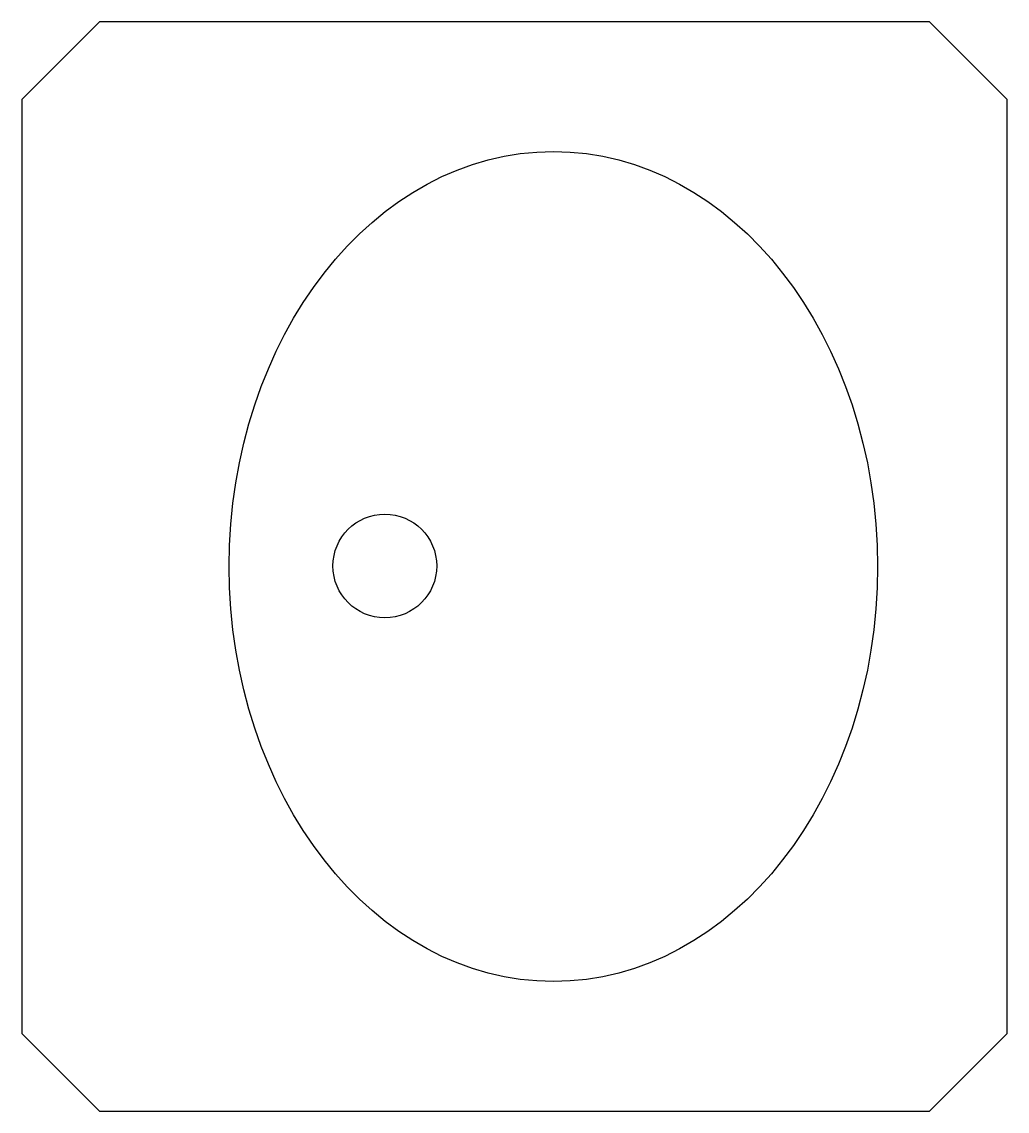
# Model space of a CAD drawing. Extents: x 0 to 19, y -10.5 to 10.5.
import ezdxf

# ---------------------------------------------------------------- set-up
doc = ezdxf.new("R2010")
doc.units = 0
doc.layers.get('0').update_dxf_attribs({"linetype": 'CONTINUOUS'})

# ---------------------------------------------------------------- blocks, each defined once
blk = doc.blocks.new('ELLIPSE')
at = {"color": 0}
blk.add_circle((0.5, 0.5), 0.5, dxfattribs=at)

msp = doc.modelspace()

# ---------------------------------------------------------------- linework, layer by layer
at = {"color": 0}
for p, q in [((0, 9), (1.5, 10.5)), ((17.5, 10.5), (1.5, 10.5)), ((17.5, 10.5), (19, 9)), ((0, 9), (0, -9)), ((19, -9), (19, 9)), ((0, -9), (1.5, -10.5)), ((19, -9), (17.5, -10.5)), ((1.5, -10.5), (17.5, -10.5))]:
    msp.add_line(p, q, dxfattribs=at)
msp.add_circle((7, 0.01), 1, dxfattribs=at)

# ---------------------------------------------------------------- block references
at = {"color": 0, "xscale": 12.5, "yscale": 16, "zscale": 12.5}
msp.add_blockref('ELLIPSE', (4, -8), dxfattribs=at)

doc.saveas('drawing.dxf')
